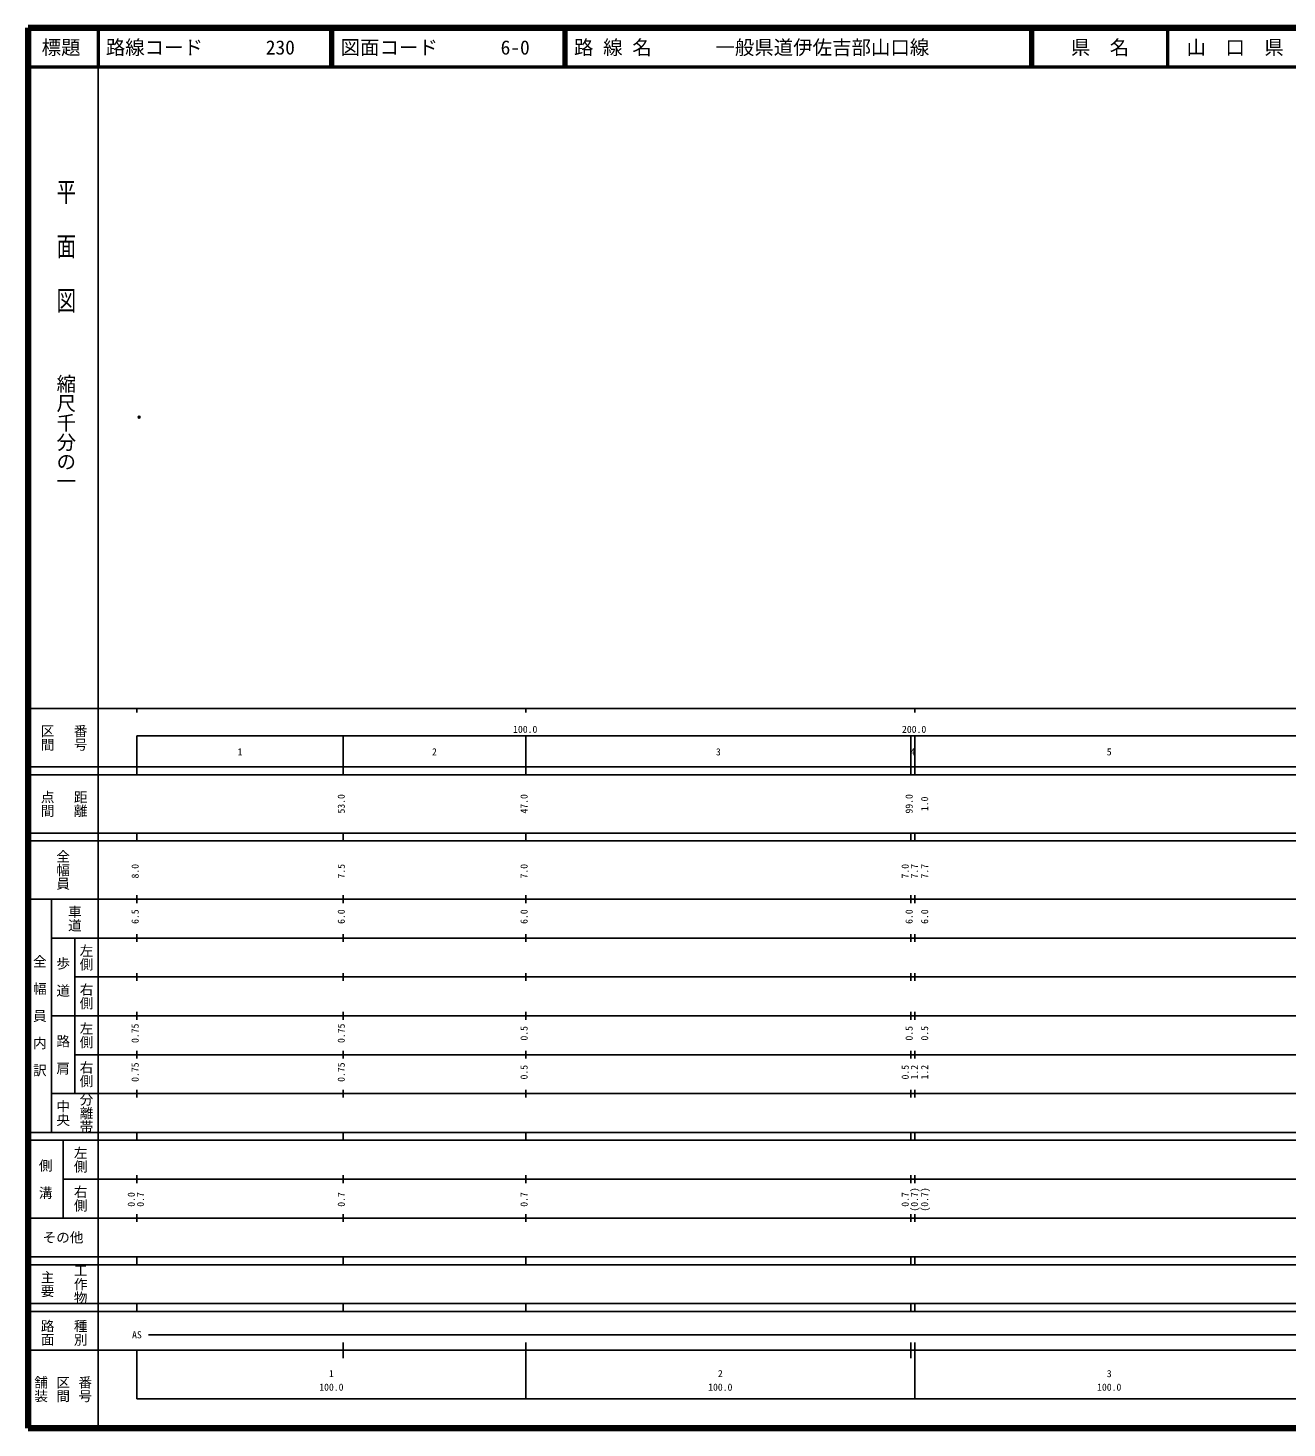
# Model space of a CAD drawing. Units: millimetres on the paper. Extents: x 40 to 680, y 20 to 380.
# Drawn here: x 40 to 363.7, y 20 to 380 of the extents above; entities that cross this region are included whole.
import ezdxf
from ezdxf.enums import TextEntityAlignment as Align

# ---------------------------------------------------------------- set-up
doc = ezdxf.new("R2010")
doc.units = ezdxf.units.MM
doc.header["$PDMODE"] = 32
doc.header["$PDSIZE"] = 0.5
doc.layers.add('M-OTRS', color=6, linetype='Continuous')
doc.layers.add('M-TTL-TXT', color=7, linetype='Continuous')
for name, color, linetype, lineweight in [('M-TTL', 2, 'Continuous', 140), ('M-TTL-BAND', 7, 'Continuous', 25), ('M-TTL-LINE', 7, 'Continuous', 50)]:
    doc.layers.add(name, color=color, linetype=linetype, lineweight=lineweight)
doc.styles.add('@ＭＳ ゴシック', font='')
doc.styles.add('ＭＳ ゴシック', font='')
doc.styles.get('@ＭＳ ゴシック').set_extended_font_data('@MS Gothic')
doc.styles.get('ＭＳ ゴシック').set_extended_font_data('MS Gothic')

msp = doc.modelspace()

# ---------------------------------------------------------------- linework, layer by layer
at = {"layer": 'M-OTRS'}
msp.add_point((68.569, 279.893), dxfattribs=at)
at = {"layer": 'M-TTL'}
for p, q in [((40, 380), (40, 20)), ((680, 380), (40, 380)), ((40, 20), (680, 20))]:
    msp.add_line(p, q, dxfattribs=at)
at = {"layer": 'M-TTL-BAND'}
for p, q in [((58, 370), (58, 20)), ((40, 205), (579, 205)), ((68, 205), (68, 204)), ((168, 205), (168, 204)), ((268, 205), (268, 204)), ((68, 198), (579, 198)), ((68, 198), (68, 188)), ((121, 188), (121, 198)), ((168, 188), (168, 198)), ((267, 188), (267, 198)), ((268, 188), (268, 198)), ((40, 190), (579, 190)), ((40, 188), (579, 188)), ((40, 173), (579, 173)), ((68, 171), (68, 173)), ((121, 171), (121, 173)), ((168, 171), (168, 173)), ((267, 171), (267, 173)), ((268, 171), (268, 173)), ((40, 171), (579, 171)), ((40, 156), (579, 156)), ((46, 96), (46, 156)), ((68, 155), (68, 157)), ((121, 155), (121, 157)), ((168, 155), (168, 157)), ((267, 155), (267, 157)), ((268, 155), (268, 157)), ((46, 146), (579, 146)), ((52, 146), (52, 106)), ((68, 145), (68, 147)), ((121, 145), (121, 147)), ((168, 145), (168, 147)), ((267, 145), (267, 147)), ((268, 145), (268, 147)), ((68, 135), (68, 137)), ((121, 135), (121, 137)), ((168, 135), (168, 137)), ((267, 135), (267, 137)), ((268, 135), (268, 137)), ((52, 136), (579, 136)), ((46, 126), (579, 126)), ((68, 125), (68, 127)), ((121, 125), (121, 127)), ((168, 125), (168, 127)), ((267, 125), (267, 127)), ((268, 125), (268, 127)), ((52, 116), (579, 116)), ((68, 115), (68, 117)), ((121, 115), (121, 117)), ((168, 115), (168, 117)), ((267, 115), (267, 117)), ((268, 115), (268, 117)), ((46, 106), (579, 106)), ((68, 105), (68, 107)), ((121, 105), (121, 107)), ((168, 105), (168, 107)), ((267, 105), (267, 107)), ((268, 105), (268, 107)), ((40, 96), (579, 96)), ((40, 94), (579, 94)), ((49, 94), (49, 74)), ((68, 94), (68, 96)), ((121, 94), (121, 96)), ((168, 94), (168, 96)), ((267, 94), (267, 96)), ((268, 94), (268, 96)), ((49, 84), (579, 84)), ((68, 83), (68, 85)), ((121, 83), (121, 85)), ((168, 83), (168, 85)), ((267, 83), (267, 85)), ((268, 83), (268, 85)), ((40, 74), (579, 74)), ((68, 73), (68, 75)), ((121, 73), (121, 75)), ((168, 73), (168, 75)), ((267, 73), (267, 75)), ((268, 73), (268, 75)), ((40, 64), (579, 64)), ((40, 62), (579, 62)), ((68, 62), (68, 64)), ((121, 62), (121, 64)), ((168, 62), (168, 64)), ((267, 62), (267, 64)), ((268, 62), (268, 64)), ((40, 52), (579, 52)), ((68, 50), (68, 52)), ((121, 50), (121, 52)), ((168, 50), (168, 52)), ((267, 50), (267, 52)), ((268, 50), (268, 52)), ((40, 50), (579, 50)), ((71, 44), (565, 44)), ((40, 40), (579, 40)), ((68, 40), (68, 27.5)), ((121, 38), (121, 42)), ((168, 27.5), (168, 42)), ((267, 38), (267, 42)), ((268, 27.5), (268, 42)), ((68, 27.5), (579, 27.5))]:
    msp.add_line(p, q, dxfattribs=at)
at = {"layer": 'M-TTL-LINE'}
for p, q in [((58, 380), (58, 370)), ((117.75, 380), (117.75, 370)), ((118.25, 380), (118.25, 370)), ((177.75, 380), (177.75, 370)), ((178.25, 380), (178.25, 370)), ((297.75, 380), (297.75, 370)), ((298.25, 380), (298.25, 370)), ((333, 380), (333, 370)), ((40, 370), (680, 370))]:
    msp.add_line(p, q, dxfattribs=at)

# ---------------------------------------------------------------- texts
at = {"layer": 'M-TTL-BAND', "style": '@ＭＳ ゴシック', "width": 1.4}
msp.add_text('平  面  図', height=3.666, rotation=270, dxfattribs=at).set_placement((49.777, 306.475), align=Align.MIDDLE_RIGHT)
at = {"layer": 'M-TTL-BAND', "style": '@ＭＳ ゴシック'}
msp.add_text('縮尺千分の一', height=3.666, rotation=270, dxfattribs=at).set_placement((49.777, 261.03), align=Align.MIDDLE_RIGHT)
for s, p in [('区間', (45, 197.5)), ('番号', (53.5, 197.5)), ('点間', (45, 180.5)), ('距離', (53.5, 180.5)), ('全幅員', (49, 163.5)), ('車道', (52, 151)), ('左側', (55, 141)), ('全\u3000幅\u3000員\u3000内\u3000訳', (43, 126)), ('歩\u3000道', (49, 136)), ('右側', (55, 131)), ('左側', (55, 121)), ('路\u3000肩', (49, 116)), ('右側', (55, 111)), ('分離帯', (55, 101)), ('中央', (49, 101)), ('左側', (53.5, 89)), ('側\u3000溝', (44.5, 84)), ('右側', (53.5, 79)), ('工作物', (53.5, 57)), ('主要', (45, 57)), ('路面', (45, 44.5)), ('種別', (53.5, 44.5)), ('舗装', (43.333, 30)), ('区間', (49, 30)), ('番号', (54.667, 30))]:
    msp.add_text(s, height=2.566, rotation=270, dxfattribs=at).set_placement(p, align=Align.MIDDLE_CENTER)
at = {"layer": 'M-TTL-BAND', "style": 'ＭＳ ゴシック'}
for s, p in [('100.0', (167.844, 198.195)), ('200.0', (267.844, 198.195)), ('1', (94.5, 192.405)), ('2', (144.5, 192.405)), ('3', (217.5, 192.405)), ('4', (267.5, 192.405)), ('5', (318, 192.405)), ('AS', (68, 42.5)), ('1', (118, 32.523)), ('2', (218, 32.523)), ('3', (318, 32.523)), ('100.0', (118, 29.033)), ('100.0', (218, 29.033)), ('100.0', (318, 29.033))]:
    msp.add_text(s, height=1.833, dxfattribs=at).set_placement(p, align=Align.BOTTOM_CENTER)
for s, p in [('53.0', (122, 180.5)), ('47.0', (169, 180.5)), ('99.0', (268, 180.5)), ('1.0', (272, 180.5)), ('8.0', (69, 163.174)), ('7.5', (122, 163.174)), ('7.0', (169, 163.174)), ('7.0', (267, 163.174)), ('7.7', (269.37, 163.174)), ('7.7', (272, 163.174)), ('6.5', (69, 151.5)), ('6.0', (122, 151.5)), ('6.0', (169, 151.5)), ('6.0', (268, 151.5)), ('6.0', (272, 151.5)), ('0.75', (69, 121.5)), ('0.75', (122, 121.5)), ('0.5', (169, 121.5)), ('0.5', (268, 121.5)), ('0.5', (272, 121.5)), ('0.75', (69, 111.5)), ('0.75', (122, 111.5)), ('0.5', (169, 111.5)), ('0.5', (267, 111.5)), ('1.2', (269.37, 111.5)), ('1.2', (272, 111.5)), ('0.0', (68, 78.764)), ('0.7', (70.37, 78.764)), ('0.7', (122, 78.764)), ('0.7', (169, 78.764)), ('0.7', (267, 78.764)), ('(0.7)', (269.37, 78.764)), ('(0.7)', (272, 78.764))]:
    msp.add_text(s, height=1.833, rotation=90, dxfattribs=at).set_placement(p, align=Align.BOTTOM_CENTER)
msp.add_text('その他', height=2.566, dxfattribs=at).set_placement((49, 69), align=Align.MIDDLE_CENTER)
at = {"layer": 'M-TTL-TXT', "style": 'ＭＳ ゴシック'}
for s, p in [('標題', (48.5, 375)), ('県\u3000名', (315.625, 375)), ('山\u3000口\u3000県', (350.375, 375))]:
    msp.add_text(s, height=3.666, dxfattribs=at).set_placement(p, align=Align.MIDDLE_CENTER)
for s, p in [('路線コード', (60, 375)), ('230', (101.142, 375)), ('図面コード', (120.38, 375)), ('6-0', (161.521, 375)), ('路 線 名', (180.38, 375)), ('一般県道伊佐吉部山口線', (216.734, 375))]:
    msp.add_text(s, height=3.666, dxfattribs=at).set_placement(p, align=Align.MIDDLE_LEFT)

doc.saveas('drawing.dxf')
